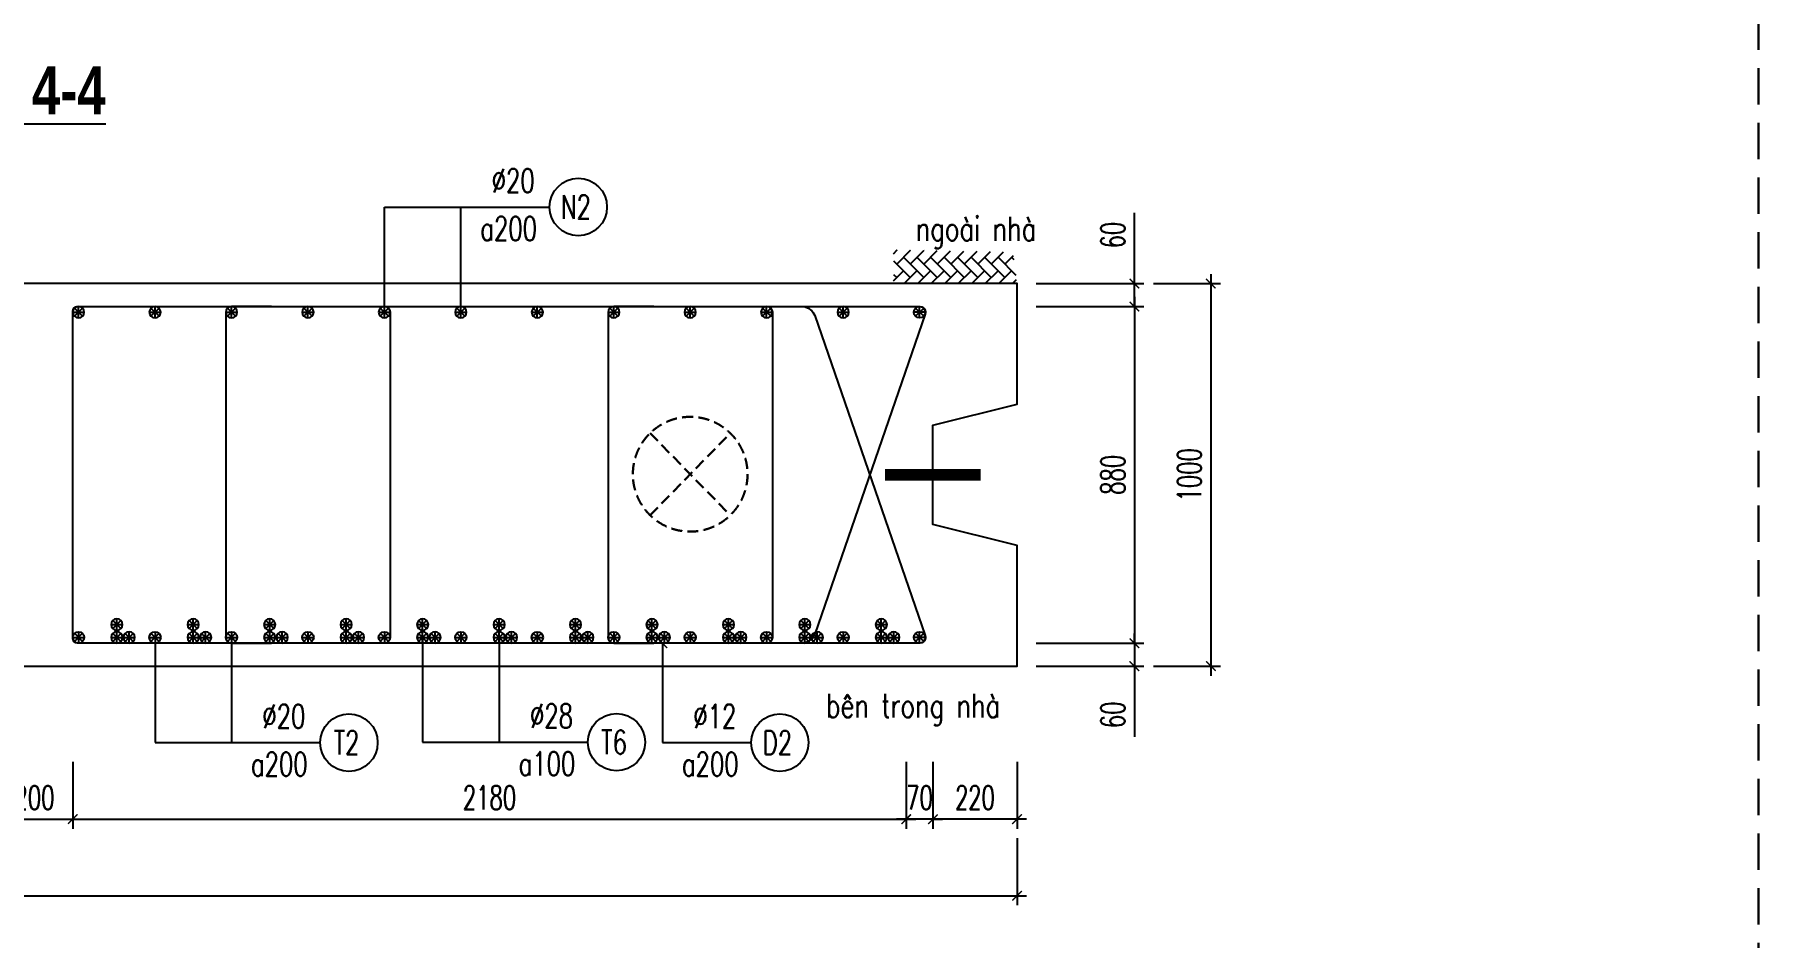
# Model space of a CAD drawing. Header units: millimetres. Extents: x -143570 to 58447, y -1448440 to -1202244.
# Drawn here: x -5197 to 12843, y -1254418 to -1244977 of the extents above; entities that cross this region are included whole.
import ezdxf
from ezdxf.enums import TextEntityAlignment as Align

# ---------------------------------------------------------------- set-up
doc = ezdxf.new("R2010")
doc.units = ezdxf.units.MM
doc.header["$LTSCALE"] = 30
doc.header["$PDMODE"] = 3
doc.linetypes.add('DASHED', pattern=[19.05, 12.7, -6.35])
doc.layers.get('0').update_dxf_attribs({"lineweight": 9})
doc.layers.get('Defpoints').update_dxf_attribs({"lineweight": 9})
for name, color, linetype in [('ccu11-Cotthep', 9, 'Continuous'), ('ccu11-Dim', 8, 'Continuous'), ('ccu11-Hatch', 8, 'Continuous'), ('ccu11-Text', 31, 'Continuous'), ('ccu11-Thay', 7, 'Continuous'), ('ccu11-Thep', 4, 'Continuous'), ('ccu11-Thep doc', 4, 'Continuous'), ('ccu11-Thepdai', 6, 'Continuous')]:
    doc.layers.add(name, color=color, linetype=linetype)
doc.layers.add('ccu11-Khuat', color=9, linetype='DASHED', lineweight=30)
doc.layers.add('Vicom_thep doc', color=1, linetype='Continuous', lineweight=35)
doc.styles.add('ccu11-dim', font='vnsimli.shx', dxfattribs={"width": 0.65, "bigfont": 'bigfont.shx'})
doc.styles.add('ccu11-VnAvH-B', font='')
doc.styles.add('ccu11-vnsimli', font='vnsimli.shx', dxfattribs={"width": 0.8, "bigfont": 'vns.shx'})
doc.styles.add('ccu11-vnsimple', font='vnsimple.shx', dxfattribs={"bigfont": 'bigfont.shx'})
doc.styles.add('ccu11_simli', font='vnsimli.shx', dxfattribs={"width": 0.8})
doc.styles.get('ccu11-VnAvH-B').set_extended_font_data('.VnAvantH', bold=True)
doc.dimstyles.new('ccu11-100', dxfattribs={"dimscale": 100, "dimtxt": 2.5, "dimasz": 1, "dimexe": 1, "dimexo": 2, "dimgap": 1, "dimtad": 1, "dimdec": 0, "dimdsep": 46, "dimtxsty": 'ccu11-dim', "dimblk": 'ARCHTICK', "dimcen": -1, "dimdle": 1, "dimclrd": 256, "dimclre": 256, "dimclrt": 3, "dimadec": 0, "dimazin": 2, "dimtfac": 0.1, "dimtdec": 0, "dimtmove": 0, "dimatfit": 1, "dimldrblk": 'ARCHTICK', "dimfxl": 1, "dimtvp": 0.833333, "dimtolj": 1, "dimtzin": 12, "dimarcsym": 0})
doc.dimstyles.new('ccu11-100x4', dxfattribs={"dimscale": 100, "dimtxt": 2.5, "dimasz": 1, "dimexe": 1, "dimexo": 2, "dimgap": 1, "dimtad": 1, "dimdec": 0, "dimlfac": 0.25, "dimdsep": 46, "dimtxsty": 'ccu11-dim', "dimblk": 'ARCHTICK', "dimcen": -1, "dimdle": 1, "dimclrd": 256, "dimclre": 256, "dimclrt": 3, "dimadec": 0, "dimazin": 2, "dimtfac": 0.1, "dimtdec": 0, "dimtmove": 0, "dimatfit": 1, "dimldrblk": 'ARCHTICK', "dimfxl": 1, "dimtvp": 0.833333, "dimtolj": 1, "dimtzin": 12, "dimarcsym": 0})

# ---------------------------------------------------------------- blocks, each defined once
blk = doc.blocks.new('MCT')
at = {"ltscale": 0.005}
for p, q in [((-0.49, 0), (0.49, 0)), ((0.35, -0.35), (-0.35, 0.35)), ((-0.35, -0.35), (0.35, 0.35)), ((0, -0.49), (0, 0.49))]:
    blk.add_line(p, q, dxfattribs=at)
blk.add_circle((0, 0), 0.492, dxfattribs=at)
blk = doc.blocks.new('*U131')
at = {"layer": 'ccu11-Thep doc', "xscale": -121.9200000001001, "yscale": 121.9200000001001, "zscale": 121.92, "rotation": 270}
blk.add_blockref('MCT', (0, 0), dxfattribs=at)
blk = doc.blocks.new('*U132')
at = {"layer": 'ccu11-Thep doc', "color": 0, "linetype": 'ByBlock', "lineweight": -2, "transparency": 16777216}
for p in [(0, 0), (800, 0), (1600, 0), (2400, 0), (3200, 0), (4000, 0), (4800, 0), (5600, 0), (6400, 0), (7200, 0), (8000, 0)]:
    blk.add_blockref('*U131', p, dxfattribs=at)
blk = doc.blocks.new('*U133')
at = {"layer": 'ccu11-Thep doc', "xscale": -121.9200000001001, "yscale": 121.9200000001001, "zscale": 121.92, "rotation": 270}
blk.add_blockref('MCT', (0, 0), dxfattribs=at)
blk = doc.blocks.new('*U134')
at = {"layer": 'ccu11-Thep doc', "color": 0, "linetype": 'ByBlock', "lineweight": -2, "transparency": 16777216}
for p in [(0, 0), (800, 0), (1600, 0), (2400, 0), (3200, 0), (4000, 0), (4800, 0), (5600, 0), (6400, 0), (7200, 0), (8000, 0)]:
    blk.add_blockref('*U133', p, dxfattribs=at)
blk = doc.blocks.new('_ARCHTICK')
at = {"color": 0, "linetype": 'ByBlock', "const_width": 0.15}
blk.add_lwpolyline([(-0.5, -0.5), (0.5, 0.5)], dxfattribs=at)
blk = doc.blocks.new('*D143')
at = {"layer": 'ccu11-Dim', "linetype": 'ByBlock', "lineweight": -2, "ltscale": 30, "transparency": 16777216}
for p, q in [((4204, -1252581), (4204, -1253281)), ((5084, -1252581), (5084, -1253281)), ((5184, -1253181), (4104, -1253181))]:
    blk.add_line(p, q, dxfattribs=at)
at = {"layer": 'Defpoints', "color": 0, "linetype": 'ByBlock', "ltscale": 30, "transparency": 16777216}
for p in [(4204, -1252381), (5084, -1252381), (4204, -1253181)]:
    blk.add_point(p, dxfattribs=at)
at = {"layer": 'ccu11-Dim', "linetype": 'ByBlock', "lineweight": -2, "ltscale": 30, "transparency": 16777216, "xscale": 100, "yscale": 100, "zscale": 100, "rotation": 180}
blk.add_blockref('_ARCHTICK', (4204, -1253181), dxfattribs=at)
at = {"layer": 'ccu11-Dim', "linetype": 'ByBlock', "lineweight": -2, "ltscale": 30, "transparency": 16777216, "xscale": 100, "yscale": 100, "zscale": 100}
blk.add_blockref('_ARCHTICK', (5084, -1253181), dxfattribs=at)
at = {"layer": 'ccu11-Dim', "color": 3, "linetype": 'ByBlock', "ltscale": 30, "transparency": 16777216, "insert": (4644, -1252956), "char_height": 250, "attachment_point": 5, "style": 'ccu11-dim'}
blk.add_mtext('\\A1;220', dxfattribs=at)
blk = doc.blocks.new('*D144')
at = {"layer": 'ccu11-Dim', "linetype": 'ByBlock', "lineweight": -2, "ltscale": 30, "transparency": 16777216}
for p, q in [((-17316, -1253381), (-17316, -1254081)), ((5084, -1253381), (5084, -1254081)), ((-17416, -1253981), (5184, -1253981))]:
    blk.add_line(p, q, dxfattribs=at)
at = {"layer": 'Defpoints', "color": 0, "linetype": 'ByBlock', "ltscale": 30, "transparency": 16777216}
for p in [(-17316, -1253181), (5084, -1253181), (5084, -1253981)]:
    blk.add_point(p, dxfattribs=at)
at = {"layer": 'ccu11-Dim', "linetype": 'ByBlock', "lineweight": -2, "ltscale": 30, "transparency": 16777216, "xscale": 100, "yscale": 100, "zscale": 100, "rotation": 180}
blk.add_blockref('_ARCHTICK', (-17316, -1253981), dxfattribs=at)
at = {"layer": 'ccu11-Dim', "linetype": 'ByBlock', "lineweight": -2, "ltscale": 30, "transparency": 16777216, "xscale": 100, "yscale": 100, "zscale": 100}
blk.add_blockref('_ARCHTICK', (5084, -1253981), dxfattribs=at)
at = {"layer": 'ccu11-Dim', "color": 3, "linetype": 'ByBlock', "ltscale": 30, "transparency": 16777216, "insert": (-6116, -1253756), "char_height": 250, "attachment_point": 5, "style": 'ccu11-dim'}
blk.add_mtext('\\A1;5600', dxfattribs=at)
blk = doc.blocks.new('*D145')
at = {"layer": 'ccu11-Dim', "linetype": 'ByBlock', "lineweight": -2, "ltscale": 30, "transparency": 16777216}
for p, q in [((3924, -1252581), (3924, -1253281)), ((4204, -1252581), (4204, -1253281)), ((3924, -1253181), (3824, -1253181)), ((4204, -1253181), (3924, -1253181)), ((4204, -1253181), (4304, -1253181))]:
    blk.add_line(p, q, dxfattribs=at)
at = {"layer": 'Defpoints', "color": 0, "linetype": 'ByBlock', "ltscale": 30, "transparency": 16777216}
for p in [(3924, -1252381), (4204, -1252381), (3924, -1253181)]:
    blk.add_point(p, dxfattribs=at)
at = {"layer": 'ccu11-Dim', "linetype": 'ByBlock', "lineweight": -2, "ltscale": 30, "transparency": 16777216, "xscale": 100, "yscale": 100, "zscale": 100}
blk.add_blockref('_ARCHTICK', (3924, -1253181), dxfattribs=at)
at = {"layer": 'ccu11-Dim', "linetype": 'ByBlock', "lineweight": -2, "ltscale": 30, "transparency": 16777216, "xscale": 100, "yscale": 100, "zscale": 100, "rotation": 180}
blk.add_blockref('_ARCHTICK', (4204, -1253181), dxfattribs=at)
at = {"layer": 'ccu11-Dim', "color": 3, "linetype": 'ByBlock', "ltscale": 30, "transparency": 16777216, "insert": (4064, -1252956), "char_height": 250, "attachment_point": 5, "style": 'ccu11-dim'}
blk.add_mtext('\\A1;70', dxfattribs=at)
blk = doc.blocks.new('*D146')
at = {"layer": 'ccu11-Dim', "linetype": 'ByBlock', "lineweight": -2, "ltscale": 30, "transparency": 16777216}
for p, q in [((-5597, -1252581), (-5597, -1253281)), ((-4797, -1252581), (-4797, -1253281)), ((-5697, -1253181), (-4697, -1253181))]:
    blk.add_line(p, q, dxfattribs=at)
at = {"layer": 'Defpoints', "color": 0, "linetype": 'ByBlock', "ltscale": 30, "transparency": 16777216}
for p in [(-5597, -1252381), (-4797, -1252381), (-4797, -1253181)]:
    blk.add_point(p, dxfattribs=at)
at = {"layer": 'ccu11-Dim', "linetype": 'ByBlock', "lineweight": -2, "ltscale": 30, "transparency": 16777216, "xscale": 100, "yscale": 100, "zscale": 100, "rotation": 180}
blk.add_blockref('_ARCHTICK', (-5597, -1253181), dxfattribs=at)
at = {"layer": 'ccu11-Dim', "linetype": 'ByBlock', "lineweight": -2, "ltscale": 30, "transparency": 16777216, "xscale": 100, "yscale": 100, "zscale": 100}
blk.add_blockref('_ARCHTICK', (-4797, -1253181), dxfattribs=at)
at = {"layer": 'ccu11-Dim', "color": 3, "linetype": 'ByBlock', "ltscale": 30, "transparency": 16777216, "insert": (-5197, -1252956), "char_height": 250, "attachment_point": 5, "style": 'ccu11-dim'}
blk.add_mtext('\\A1;200', dxfattribs=at)
blk = doc.blocks.new('*D147')
at = {"layer": 'ccu11-Dim', "linetype": 'ByBlock', "lineweight": -2, "ltscale": 30, "transparency": 16777216}
for p, q in [((-4797, -1252581), (-4797, -1253281)), ((3924, -1252581), (3924, -1253281)), ((-4897, -1253181), (4024, -1253181))]:
    blk.add_line(p, q, dxfattribs=at)
at = {"layer": 'Defpoints', "color": 0, "linetype": 'ByBlock', "ltscale": 30, "transparency": 16777216}
for p in [(-4797, -1252381), (3924, -1252381), (3924, -1253181)]:
    blk.add_point(p, dxfattribs=at)
at = {"layer": 'ccu11-Dim', "linetype": 'ByBlock', "lineweight": -2, "ltscale": 30, "transparency": 16777216, "xscale": 100, "yscale": 100, "zscale": 100, "rotation": 180}
blk.add_blockref('_ARCHTICK', (-4797, -1253181), dxfattribs=at)
at = {"layer": 'ccu11-Dim', "linetype": 'ByBlock', "lineweight": -2, "ltscale": 30, "transparency": 16777216, "xscale": 100, "yscale": 100, "zscale": 100}
blk.add_blockref('_ARCHTICK', (3924, -1253181), dxfattribs=at)
at = {"layer": 'ccu11-Dim', "color": 3, "linetype": 'ByBlock', "ltscale": 30, "transparency": 16777216, "insert": (-437, -1252956), "char_height": 250, "attachment_point": 5, "style": 'ccu11-dim'}
blk.add_mtext('\\A1;2180', dxfattribs=at)
blk = doc.blocks.new('SHD')
at = {"layer": 'ccu11-Cotthep'}
blk.add_circle((300, 0), 300, dxfattribs=at)
at = {"layer": 'ccu11-Cotthep', "color": 31, "style": 'ccu11_simli', "width": 0.8}
blk.add_attdef('DK', text='', height=250, dxfattribs=at).set_placement((-101, 65), align=Align.BOTTOM_RIGHT)
blk.add_attdef('KH', text='', height=250, dxfattribs=at).set_placement((300, 0), align=Align.MIDDLE)
blk.add_attdef('KC', text='', height=250, dxfattribs=at).set_placement((-101, -142), align=Align.TOP_RIGHT)
blk = doc.blocks.new('*D150')
at = {"layer": 'ccu11-Dim', "linetype": 'ByBlock', "lineweight": -2, "ltscale": 30, "transparency": 16777216}
for p, q in [((6312, -1247581), (6312, -1246841)), ((5284, -1247581), (6412, -1247581)), ((6312, -1247821), (6312, -1247581)), ((5284, -1247821), (6412, -1247821)), ((6312, -1247821), (6312, -1247921))]:
    blk.add_line(p, q, dxfattribs=at)
at = {"layer": 'Defpoints', "color": 0, "linetype": 'ByBlock', "ltscale": 30, "transparency": 16777216}
for p in [(5084, -1247581), (5084, -1247821), (6312, -1247821)]:
    blk.add_point(p, dxfattribs=at)
at = {"layer": 'ccu11-Dim', "linetype": 'ByBlock', "lineweight": -2, "ltscale": 30, "transparency": 16777216, "xscale": 100, "yscale": 100, "zscale": 100}
for p, rotation in [((6312, -1247581), 270), ((6312, -1247821), 90)]:
    blk.add_blockref('_ARCHTICK', p, dxfattribs=dict(at, rotation=rotation))
at = {"layer": 'ccu11-Dim', "color": 3, "linetype": 'ByBlock', "ltscale": 30, "transparency": 16777216, "insert": (6087, -1247073), "char_height": 250, "attachment_point": 5, "rotation": 90, "style": 'ccu11-dim'}
blk.add_mtext('\\A1;60', dxfattribs=at)
blk = doc.blocks.new('*D151')
at = {"layer": 'ccu11-Dim', "linetype": 'ByBlock', "lineweight": -2, "ltscale": 30, "transparency": 16777216}
for p, q in [((5284, -1247821), (6412, -1247821)), ((6312, -1247721), (6312, -1251441)), ((5284, -1251341), (6412, -1251341))]:
    blk.add_line(p, q, dxfattribs=at)
at = {"layer": 'Defpoints', "color": 0, "linetype": 'ByBlock', "ltscale": 30, "transparency": 16777216}
for p in [(5084, -1247821), (5084, -1251341), (6312, -1251341)]:
    blk.add_point(p, dxfattribs=at)
at = {"layer": 'ccu11-Dim', "linetype": 'ByBlock', "lineweight": -2, "ltscale": 30, "transparency": 16777216, "xscale": 100, "yscale": 100, "zscale": 100}
for p, rotation in [((6312, -1247821), 90), ((6312, -1251341), 270)]:
    blk.add_blockref('_ARCHTICK', p, dxfattribs=dict(at, rotation=rotation))
at = {"layer": 'ccu11-Dim', "color": 3, "linetype": 'ByBlock', "ltscale": 30, "transparency": 16777216, "insert": (6087, -1249581), "char_height": 250, "attachment_point": 5, "rotation": 90, "style": 'ccu11-dim'}
blk.add_mtext('\\A1;880', dxfattribs=at)
blk = doc.blocks.new('*D152')
at = {"layer": 'ccu11-Dim', "linetype": 'ByBlock', "lineweight": -2, "ltscale": 30, "transparency": 16777216}
for p, q in [((6312, -1251341), (6312, -1251241)), ((5284, -1251341), (6412, -1251341)), ((6312, -1251341), (6312, -1251581)), ((5284, -1251581), (6412, -1251581)), ((6312, -1251581), (6312, -1252320))]:
    blk.add_line(p, q, dxfattribs=at)
at = {"layer": 'Defpoints', "color": 0, "linetype": 'ByBlock', "ltscale": 30, "transparency": 16777216}
for p in [(5084, -1251341), (6312, -1251341), (5084, -1251581)]:
    blk.add_point(p, dxfattribs=at)
at = {"layer": 'ccu11-Dim', "linetype": 'ByBlock', "lineweight": -2, "ltscale": 30, "transparency": 16777216, "xscale": 100, "yscale": 100, "zscale": 100}
for p, rotation in [((6312, -1251341), 270), ((6312, -1251581), 90)]:
    blk.add_blockref('_ARCHTICK', p, dxfattribs=dict(at, rotation=rotation))
at = {"layer": 'ccu11-Dim', "color": 3, "linetype": 'ByBlock', "ltscale": 30, "transparency": 16777216, "insert": (6087, -1252089), "char_height": 250, "attachment_point": 5, "rotation": 90, "style": 'ccu11-dim'}
blk.add_mtext('\\A1;60', dxfattribs=at)
blk = doc.blocks.new('*D153')
at = {"layer": 'ccu11-Dim', "linetype": 'ByBlock', "lineweight": -2, "ltscale": 30, "transparency": 16777216}
for p, q in [((7112, -1247481), (7112, -1251681)), ((6512, -1247581), (7212, -1247581)), ((6512, -1251581), (7212, -1251581))]:
    blk.add_line(p, q, dxfattribs=at)
at = {"layer": 'Defpoints', "color": 0, "linetype": 'ByBlock', "ltscale": 30, "transparency": 16777216}
for p in [(6312, -1247581), (6312, -1251581), (7112, -1251581)]:
    blk.add_point(p, dxfattribs=at)
at = {"layer": 'ccu11-Dim', "linetype": 'ByBlock', "lineweight": -2, "ltscale": 30, "transparency": 16777216, "xscale": 100, "yscale": 100, "zscale": 100}
for p, rotation in [((7112, -1247581), 90), ((7112, -1251581), 270)]:
    blk.add_blockref('_ARCHTICK', p, dxfattribs=dict(at, rotation=rotation))
at = {"layer": 'ccu11-Dim', "color": 3, "linetype": 'ByBlock', "ltscale": 30, "transparency": 16777216, "insert": (6887, -1249581), "char_height": 250, "attachment_point": 5, "rotation": 90, "style": 'ccu11-dim'}
blk.add_mtext('\\A1;1000', dxfattribs=at)
blk = doc.blocks.new('ccu11_block_thep')
at = {"layer": 'ccu11-Thep', "color": 3}
for p, q in [((-0.4, 0), (0.4, 0)), ((-0.28, 0.28), (0.28, -0.28)), ((0.28, 0.28), (-0.28, -0.28)), ((0, 0.4), (0, -0.4))]:
    blk.add_line(p, q, dxfattribs=at)
at = {"layer": 'ccu11-Thep', "color": 1, "const_width": 0.0667}
blk.add_lwpolyline([(-0.4, 0, 1), (0.4, 0, 1), (-0.4, 0, 1)], format="xyb", dxfattribs=at)
at = {"layer": 'ccu11-Thep', "color": 1}
blk.add_circle((0, 0), 0.4, dxfattribs=at)
blk = doc.blocks.new('*U137')
at = {"layer": 'Vicom_thep doc', "xscale": -150, "yscale": 150, "zscale": 150, "rotation": 180}
blk.add_blockref('ccu11_block_thep', (0, 0), dxfattribs=at)
blk = doc.blocks.new('*U138')
at = {"layer": 'ccu11-Thep doc', "color": 0, "linetype": 'ByBlock', "lineweight": -2, "transparency": 16777216}
for p in [(0, 0), (800, 0), (1600, 0), (2400, 0), (3200, 0), (4000, 0), (4800, 0), (5600, 0), (6400, 0), (7200, 0), (8000, 0)]:
    blk.add_blockref('*U137', p, dxfattribs=at)
blk = doc.blocks.new('*U156')
at = {"layer": 'Vicom_thep doc', "xscale": -150, "yscale": 150, "zscale": 150, "rotation": 180}
blk.add_blockref('ccu11_block_thep', (0, 0), dxfattribs=at)
blk = doc.blocks.new('*U157')
at = {"layer": 'ccu11-Thep doc', "color": 0, "linetype": 'ByBlock', "lineweight": -2, "transparency": 16777216}
for p in [(0, 0), (800, 0), (1600, 0), (2400, 0), (3200, 0), (4000, 0), (4800, 0), (5600, 0), (6400, 0), (7200, 0), (8000, 0)]:
    blk.add_blockref('*U156', p, dxfattribs=at)
blk = doc.blocks.new('*U296')
at = {"layer": 'Vicom_thep doc', "xscale": -150, "yscale": 150, "zscale": 150, "rotation": 180}
blk.add_blockref('ccu11_block_thep', (0, 0), dxfattribs=at)
blk = doc.blocks.new('*U297')
at = {"layer": 'ccu11-Thep doc', "color": 0, "linetype": 'ByBlock', "lineweight": -2, "transparency": 16777216}
for p in [(0, 0), (800, 0), (1600, 0), (2400, 0), (3200, 0), (4000, 0), (4800, 0), (5600, 0), (6400, 0), (7200, 0), (8000, 0)]:
    blk.add_blockref('*U296', p, dxfattribs=at)

msp = doc.modelspace()

# ---------------------------------------------------------------- hatches: boundary and pattern name
at = {"layer": 'ccu11-Hatch', "ltscale": 10}
h = msp.add_hatch(dxfattribs=at)
h.set_pattern_fill('AR-HBONE', color=256, scale=25, angle=270, style=0)
h.set_pattern_definition([(45, (-3258058.85, 528875.63), (141.4213562, 4e-14), [300, -100]), (315, (-3257988.14, 528946.34), (141.4213562, 4e-14), [300, -100])])
h.paths.add_polyline_path([(3791.65, -1247227.84), (3791.65, -1247580.56), (5084, -1247580.56), (5041.15, -1247249.26)])

# ---------------------------------------------------------------- linework, layer by layer
at = {"layer": 'ccu11-Khuat'}
msp.add_line((12842.95, -1211609.82), (12842.95, -1268677.68), dxfattribs=at)
at = {"layer": 'ccu11-Khuat', "ltscale": 0.3}
for p, q in [((1244.89, -1249144.85), (2083.12, -1250003.55)), ((1244.89, -1250003.55), (2083.12, -1249144.85))]:
    msp.add_line(p, q, dxfattribs=at)
msp.add_circle((1664, -1249574.2), 600, dxfattribs=at)
at = {"layer": 'ccu11-Thay'}
msp.add_lwpolyline([(-17316, -1251580.56), (5084, -1251580.56), (5084, -1250320.56), (4204.24, -1250100.56), (4204.24, -1249060.56), (5084, -1248840.56), (5084, -1247580.56), (-17316, -1247580.56), (-17316, -1248840.56), (-18195.76, -1249060.56), (-18195.76, -1250100.56), (-17316, -1250320.56)], close=True, dxfattribs=at)
at = {"layer": 'ccu11-Thep', "const_width": 120}
msp.add_lwpolyline([(3704, -1249580.56), (4704, -1249580.56)], dxfattribs=at)
at = {"layer": 'ccu11-Thepdai'}
for points in [[(2135.8, -1247820.56), (2856.27, -1247820.56, -0.23620228), (2968.04, -1247913.31), (4121.91, -1251260.06, -0.5204497), (4065.52, -1251340.56), (-4746, -1251340.56, -0.41421356), (-4796, -1251290.56), (-4796, -1247870.56, -0.41421356), (-4746, -1247820.56), (4065.52, -1247820.56, -0.5204497), (4121.91, -1247901.06), (2968.04, -1251247.81, -0.23620228), (2856.27, -1251340.56), (2135.8, -1251340.56)], [(-2716, -1247820.56), (-3136, -1247820.56, 0.41421356), (-3196, -1247880.56), (-3196, -1251280.56, 0.41421356), (-3136, -1251340.56), (-2716, -1251340.56)], [(-1956, -1247820.56), (-1536, -1247820.56, -0.41421356), (-1476, -1247880.56), (-1476, -1251280.56, -0.41421356), (-1536, -1251340.56), (-1956, -1251340.56)], [(1284, -1247820.56), (864, -1247820.56, 0.41421356), (804, -1247880.56), (804, -1251280.56, 0.41421356), (864, -1251340.56), (1284, -1251340.56)], [(2044, -1247820.56), (2464, -1247820.56, -0.41421356), (2524, -1247880.56), (2524, -1251280.56, -0.41421356), (2464, -1251340.56), (2044, -1251340.56)]]:
    msp.add_lwpolyline(points, format="xyb", dxfattribs=at)

# ---------------------------------------------------------------- block references
at = {"layer": 'ccu11-Cotthep'}
ref = msp.add_blockref('SHD', (193, -1246780.2), dxfattribs=at)
ref.add_attrib('KH', 'N2', dxfattribs={"color": 31, "height": 250, "style": 'ccu11-vnsimple', "width": 0.7}).set_placement((468, -1246780.2), align=Align.MIDDLE_CENTER)
ref.add_attrib('KC', 'a200', dxfattribs={"color": 31, "height": 250, "style": 'ccu11-vnsimple', "width": 0.7}).set_placement((-235.58, -1246880.2), align=Align.TOP_CENTER)
ref.add_attrib('DK', '`20', dxfattribs={"color": 31, "height": 250, "style": 'ccu11-vnsimple', "width": 0.7}).set_placement((-187.78, -1246705.2), align=Align.BOTTOM_CENTER)
ref = msp.add_blockref('SHD', (-2207, -1252380.92), dxfattribs=at)
ref.add_attrib('KH', 'T2', dxfattribs={"color": 31, "height": 250, "style": 'ccu11-vnsimple', "width": 0.7}).set_placement((-1932, -1252380.92), align=Align.MIDDLE_CENTER)
ref.add_attrib('KC', 'a200', dxfattribs={"color": 31, "height": 250, "style": 'ccu11-vnsimple', "width": 0.7}).set_placement((-2635.58, -1252480.92), align=Align.TOP_CENTER)
ref.add_attrib('DK', '`20', dxfattribs={"color": 31, "height": 250, "style": 'ccu11-vnsimple', "width": 0.7}).set_placement((-2587.78, -1252305.92), align=Align.BOTTOM_CENTER)
ref = msp.add_blockref('SHD', (593, -1252375.92), dxfattribs=at)
ref.add_attrib('KH', 'T6', dxfattribs={"color": 31, "height": 250, "style": 'ccu11-vnsimple', "width": 0.7}).set_placement((868, -1252375.92), align=Align.MIDDLE_CENTER)
ref.add_attrib('KC', 'a100', dxfattribs={"color": 31, "height": 250, "style": 'ccu11-vnsimple', "width": 0.7}).set_placement((164.42, -1252475.92), align=Align.TOP_CENTER)
ref.add_attrib('DK', '`28', dxfattribs={"color": 31, "height": 250, "style": 'ccu11-vnsimple', "width": 0.7}).set_placement((212.22, -1252300.92), align=Align.BOTTOM_CENTER)
ref = msp.add_blockref('SHD', (2302.33, -1252380.92), dxfattribs=at)
ref.add_attrib('KH', 'D2', dxfattribs={"color": 31, "height": 250, "style": 'ccu11-vnsimple', "width": 0.7}).set_placement((2577.33, -1252380.92), align=Align.MIDDLE_CENTER)
ref.add_attrib('KC', 'a200', dxfattribs={"color": 31, "height": 250, "style": 'ccu11-vnsimple', "width": 0.7}).set_placement((1873.75, -1252480.92), align=Align.TOP_CENTER)
ref.add_attrib('DK', '`12', dxfattribs={"color": 31, "height": 250, "style": 'ccu11-vnsimple', "width": 0.7}).set_placement((1921.55, -1252305.92), align=Align.BOTTOM_CENTER)
at = {"layer": 'ccu11-Thep doc'}
for name, p in [('*U132', (-4736, -1247880.56)), ('*U297', (-4336, -1251146.51)), ('*U138', (-4336, -1251280.56)), ('*U157', (-4206.26, -1251280.56))]:
    msp.add_blockref(name, p, dxfattribs=at)
at = {"layer": 'ccu11-Thep doc', "xscale": 121.9200000001001, "yscale": 121.9200000001001, "zscale": 121.9200000001001, "rotation": 90.00000000000001}
for p in [(4064.35, -1247880.56), (4064.35, -1251280.56)]:
    msp.add_blockref('MCT', p, dxfattribs=at)
at = {"layer": 'ccu11-Thep doc', "xscale": -1, "rotation": 180}
msp.add_blockref('*U134', (-4736, -1251280.56), dxfattribs=at)

# ---------------------------------------------------------------- texts
at = {"layer": 'ccu11-Text', "color": 4, "style": 'ccu11-VnAvH-B', "width": 0.8}
msp.add_text('%%UmÆt c¾t 4-4', height=500, dxfattribs=at).set_placement((-6116, -1245810.43), align=Align.CENTER)
at = {"layer": 'ccu11-Text', "linetype": 'Continuous', "style": 'ccu11-vnsimli', "width": 0.75}
for s, p in [('ngoµi nhµ', (4654.83, -1247132.42)), ('bªn trong nhµ', (3996.59, -1252119.03))]:
    msp.add_text(s, height=250, dxfattribs=at).set_placement(p, align=Align.CENTER)

# ---------------------------------------------------------------- dimensions: what is measured, and where the dimension line sits
at = {"layer": 'ccu11-Dim', "linetype": 'ByBlock', "ltscale": 30}
for base, p1, p2, angle, picture, middle in [((6312.4, -1247820.56), (5084, -1247580.56), (5084, -1247820.56), 90, '*D150', (6312.4, -1247072.58)), ((6312.4, -1251340.56), (5084, -1251580.56), (5084, -1251340.56), 270, '*D152', (6312.4, -1252088.55))]:
    dim = msp.add_linear_dim(base=base, p1=p1, p2=p2, angle=angle, dimstyle='ccu11-100x4', dxfattribs=at)
    dim.commit()
    dim.dimension.update_dxf_attribs({"geometry": picture, "text_midpoint": middle, "dimtype": 160})
dim = msp.add_linear_dim(base=(7112.4, -1251580.56), p1=(6312.4, -1247580.56), p2=(6312.4, -1251580.56), angle=90, dimstyle='ccu11-100x4', dxfattribs=at)
dim.commit()
dim.dimension.update_dxf_attribs({"geometry": '*D153', "text_midpoint": (6887.4, -1249580.56)})
dim = msp.add_linear_dim(base=(6312.4, -1251340.56), p1=(5084, -1247820.56), p2=(5084, -1251340.56), angle=90, dimstyle='ccu11-100x4', override={"dimtmove": 1}, dxfattribs=at)
dim.commit()
dim.dimension.update_dxf_attribs({"geometry": '*D151', "text_midpoint": (6087.4, -1249580.56)})
for base, p1, p2, picture, middle in [((-4797.5, -1253180.92), (-5597.5, -1252380.92), (-4797.5, -1252380.92), '*D146', (-5197.5, -1252955.92)), ((3924, -1253180.92), (-4797.5, -1252380.92), (3924, -1252380.92), '*D147', (-436.75, -1252955.92)), ((4204, -1253180.92), (5084, -1252380.92), (4204, -1252380.92), '*D143', (4644, -1252955.92)), ((5084, -1253980.92), (-17316, -1253180.92), (5084, -1253180.92), '*D144', (-6116, -1253755.92))]:
    dim = msp.add_linear_dim(base=base, p1=p1, p2=p2, dimstyle='ccu11-100x4', dxfattribs=at)
    dim.commit()
    dim.dimension.update_dxf_attribs({"geometry": picture, "text_midpoint": middle})
dim = msp.add_linear_dim(base=(3924, -1253180.92), p1=(4204, -1252380.92), p2=(3924, -1252380.92), dimstyle='ccu11-100x4', override={"dimtix": 1}, dxfattribs=at)
dim.commit()
dim.dimension.update_dxf_attribs({"geometry": '*D145', "text_midpoint": (4064, -1252955.92)})

# ---------------------------------------------------------------- leaders
at = {"layer": 'ccu11-Cotthep'}
for points in [[(-1536, -1247880.56), (-1536, -1246780.2), (193, -1246780.2)], [(-736, -1247880.56), (-736, -1246780.2), (193, -1246780.2)], [(-3936, -1251280.56), (-3936, -1252380.92), (-2207, -1252380.92)], [(-3136, -1251280.56), (-3136, -1252380.92), (-2207, -1252380.92)], [(-1136, -1251275.56), (-1136, -1252375.92), (593, -1252375.92)], [(-336, -1251275.56), (-336, -1252375.92), (593, -1252375.92)]]:
    msp.add_leader(points, dimstyle='ccu11-100', override={"dimasz": 1.5, "dimgap": 1, "dimtad": 0, "dimldrblk": 'None', "dimfxl": 3, "dimfxlon": 1, "dimtfill": 1, "dimarcsym": 1}, dxfattribs=at)
at = {"layer": 'ccu11-Cotthep', "linetype": 'ByBlock', "ltscale": 30}
msp.add_leader([(1373.33, -1251340.56), (1373.33, -1252380.92), (2302.33, -1252380.92)], dimstyle='ccu11-100x4', dxfattribs=at)

doc.saveas('drawing.dxf')
